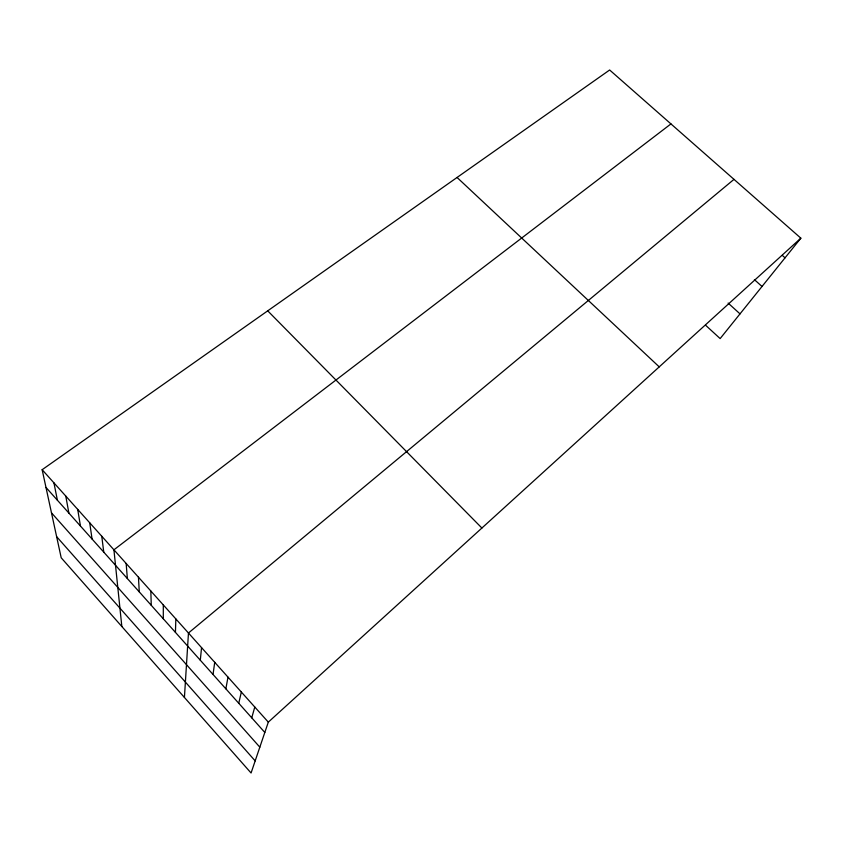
<?xml version="1.0" encoding="UTF-8"?>
<svg xmlns="http://www.w3.org/2000/svg" width="843" height="843" viewBox="0 0 843 843"><rect width="100%" height="100%" fill="white"/><g stroke="black" fill="none" stroke-linecap="round" stroke-linejoin="round"><path stroke-width="1.26" d="M175.439 632.376L175.839 618.92M184.427 697.467L188.463 633.009L733.99 179.369M200.307 660.217L201.551 647.614M213.037 674.474L214.723 662.313M225.861 688.826L227.989 677.119M238.759 703.273L241.34 692.029M251.751 717.815L254.786 707.024M800.85 238.169L268.316 722.135L251.066 772.999L61.202 557.781L42.15 469.709L609.647 70.001L800.85 238.169L720.143 338.591L705.644 325.282M670.944 123.91L113.921 549.815L121.835 626.518M782.315 255.397L785.054 257.821M754.38 279.623L762.019 286.483M728.12 303.069L740.006 313.87M457.064 177.473L659.226 366.874M267.716 310.835L481.89 528.034M42.15 469.709L268.316 722.135M45.986 487.444L264.818 732.451M51.486 512.85L259.834 747.172M56.629 536.664L255.176 760.892M53.931 482.86L57.398 500.226M65.775 496.084L68.884 513.081M77.704 509.393L80.443 526.011M89.706 522.776L92.066 539.025M101.771 536.253L103.752 552.123M126.155 563.461L127.356 578.54M138.452 577.192L139.264 591.881M150.834 591.017L151.255 605.295M163.3 604.926L163.31 618.794"/></g></svg>
